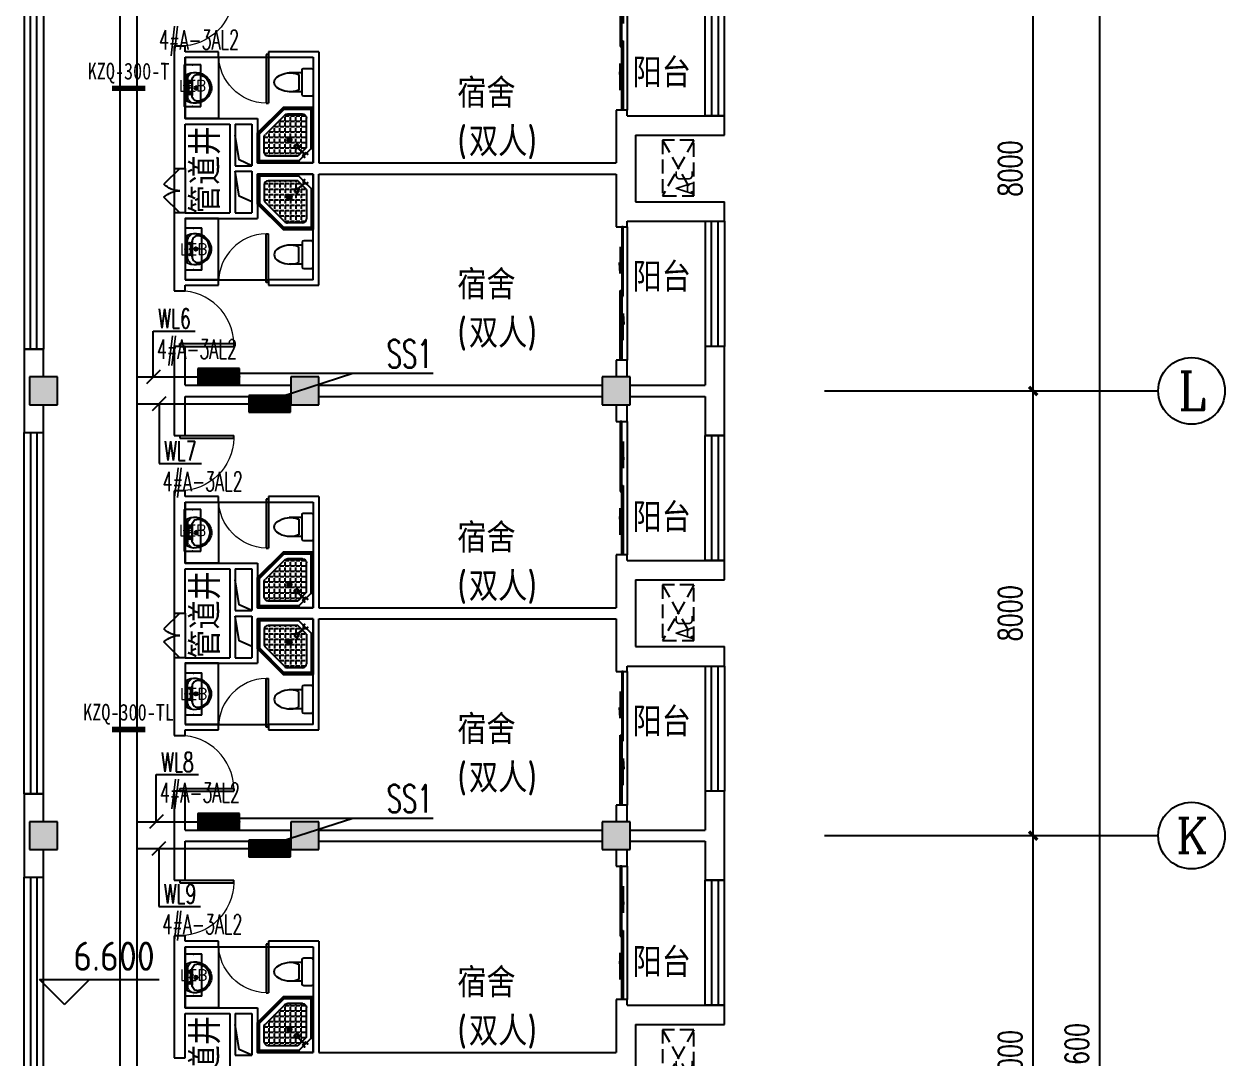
# Model space of a CAD drawing. Extents: x 1725663 to 4653551, y -550461 to 248782.
# Drawn here: x 2154850 to 2176450, y -347354 to -328755 of the extents above; entities that cross this region are included whole.
import ezdxf
from ezdxf.enums import TextEntityAlignment as Align

# ---------------------------------------------------------------- set-up
doc = ezdxf.new("R2010")
doc.units = 0
doc.header["$LTSCALE"] = 1000
doc.linetypes.add('DASH', pattern=[0.35, 0.25, -0.1])
for name, color, linetype in [('0-底图', 7, 'Continuous'), ('A-ANNO-IDEN-LEVL', 3, 'Continuous'), ('A-ANNO-TXT', 7, 'Continuous'), ('AXIS', 3, 'Continuous'), ('AXIS_TEXT', 7, 'Continuous'), ('CABLETRAY', 4, 'Continuous'), ('CLAYER', 7, 'Continuous'), ('COLUMN', 255, 'Continuous'), ('DIM-照明', 3, 'Continuous'), ('DIM-箱柜', 7, 'Continuous'), ('DOOR_FIRE', 4, 'Continuous'), ('EQUIP-箱柜', 3, 'Continuous'), ('PUB_HATCH', 8, 'Continuous'), ('PUB_TEXT', 7, 'Continuous'), ('TEL_TEXT', 7, 'Continuous'), ('WALL', 2, 'Continuous'), ('WINDOW', 4, 'Continuous'), ('WIRE-照明', 6, 'Continuous'), ('抗震支吊架', 2, 'Continuous'), ('洁具', 213, 'Continuous'), ('空调外机', 211, 'Continuous')]:
    doc.layers.add(name, color=color, linetype=linetype)
doc.styles.add('_TCH_AXIS', font='COMPLEX', dxfattribs={"bigfont": 'GBCBIG'})
doc.styles.add('_TEL_DIM', font='SIMPLEX', dxfattribs={"width": 0.8, "height": 3.5, "bigfont": 'HZTXT'})
doc.styles.add('A_DIM_T3', font='SIMPLEX', dxfattribs={"width": 0.7, "bigfont": 'HZ'})
doc.styles.add('COMPLEX', font='COMPLEX')
doc.styles.add('kzcad', font='', dxfattribs={"width": 0.8})
doc.styles.get("Standard").update_dxf_attribs({"font": 'geniso.shx', "bigfont": 'hztxt.shx'})
doc.styles.get('kzcad').set_extended_font_data('SimSun')
doc.dimstyles.new('_TCH_ARCH&&150', dxfattribs={"dimtxt": 420, "dimasz": 150, "dimexe": 375, "dimexo": 450, "dimgap": 202.5, "dimtad": 1, "dimdec": 0, "dimzin": 0, "dimdsep": 46, "dimtxsty": 'A_DIM_T3', "dimblk": 'ARCHTICK', "dimcen": 0.09, "dimclrt": 7, "dimazin": 2, "dimtfac": 1, "dimtdec": 0, "dimtix": 1, "dimtmove": 2, "dimatfit": 3, "dimfxl": 150, "dimtolj": 1, "dimtzin": 0, "dimarcsym": 0})

# ---------------------------------------------------------------- blocks, each defined once
blk = doc.blocks.new('*X490')
at = {"color": 0}
for p, q in [((-250, 33), (-83, 200)), ((-250, 68), (-118, 200)), ((-250, 104), (-154, 200)), ((-250, 139), (-189, 200)), ((-250, 174), (-224, 200)), ((-247, 0), (-47, 200)), ((-212, 0), (-12, 200)), ((-177, 0), (23, 200)), ((-141, 0), (59, 200)), ((-106, 0), (94, 200)), ((-71, 0), (129, 200)), ((-35, 0), (165, 200)), ((0, 0), (200, 200)), ((35, 0), (235, 200)), ((71, 0), (250, 179)), ((106, 0), (250, 144)), ((141, 0), (250, 109)), ((177, 0), (250, 73)), ((212, 0), (250, 38)), ((247, 0), (250, 3))]:
    blk.add_line(p, q, dxfattribs=at)
blk = doc.blocks.new('$equip$00002943')
for p, q in [((-0.75, 0.6), (-0.75, 0)), ((0.75, 0.6), (-0.75, 0.6)), ((0.75, 0), (0.75, 0.6)), ((-0.75, 0), (0.75, 0))]:
    blk.add_line(p, q)
for points, const_width in [([(-0.75, 0.3), (0.75, 0.3)], 0.6), ([(-0.75, 0.6), (-0.75, 0), (0.75, 0), (0.75, 0.6), (-0.75, 0.6), (-0.75, 0)], 0.02)]:
    blk.add_lwpolyline(points, dxfattribs=dict(const_width=const_width))
for p in [(0, 0.6), (-0.75, 0.3), (0, 0), (0.75, 0.3)]:
    blk.add_point(p)
at = {"xscale": 0.00300000000061118, "yscale": 0.00300000000061118, "zscale": 0.00300000000061118}
blk.add_blockref('*X490', (0, 0), dxfattribs=at)
at = {"color": 7, "style": '_TEL_DIM', "flags": 1}
for tag in ['A', 'REMARK']:
    blk.add_attdef(tag, text='', height=0.00002, dxfattribs=at).set_placement((0, 0), align=Align.MIDDLE_CENTER)
blk = doc.blocks.new('$equip$00002908')
for p, q in [((0.75, 0.6), (-0.75, 0.6)), ((-0.75, 0.6), (-0.75, 0)), ((0.75, 0), (0.75, 0.6)), ((-0.75, 0), (0.75, 0))]:
    blk.add_line(p, q)
at = {"const_width": 0.04}
blk.add_lwpolyline([(-0.75, 0.6), (-0.75, 0), (0.75, 0), (0.75, 0.6), (-0.75, 0.6), (-0.75, 0)], dxfattribs=at)
for p in [(0, 0.6), (-0.75, 0.3), (0, 0), (0.75, 0.3)]:
    blk.add_point(p)
at = {"color": 7, "style": '_TEL_DIM'}
blk.add_attdef('$TEXT$', text='', height=0.4, dxfattribs=at).set_placement((0, 0.3), align=Align.MIDDLE_CENTER)
at = {"color": 7, "style": '_TEL_DIM', "flags": 1}
for tag in ['A', 'REMARK']:
    blk.add_attdef(tag, text='', height=0.00002, dxfattribs=at).set_placement((0, 0), align=Align.MIDDLE_CENTER)
blk = doc.blocks.new('1F平面-CAD导入_dwg_Drawing4_t3_dwg_$plan$00001613-474159-1F-927810-1F')
at = {"layer": '洁具'}
for p, q in [((-30, 250), (-170, 250)), ((-200, 170), (-430, 170)), ((-260, -140), (-260, 140)), ((-200, -170), (-200, -220)), ((-170, -250), (-30, -250))]:
    blk.add_line(p, q, dxfattribs=at)
for points in [[(-200, 220), (-200, 170), (-200, -170), (-430, -170)], [(0, -220), (0, 220)]]:
    blk.add_lwpolyline(points, dxfattribs=at)
for centre, radius, start, end in [((-170, 220), 30, 90, 180), ((-30, 220), 30, 0, 90), ((-590, 0), 110, 123.4509, 236.5491), ((-413, -227), 398, 67.4505, 126.6381), ((-413, 227), 398, 233.3619, 292.5495), ((-170, -220), 30, 180, 270), ((-30, -220), 30, 270, 0)]:
    blk.add_arc(centre, radius, start, end, dxfattribs=at)
blk = doc.blocks.new('$lvtry$00000169')
at = {"color": 0}
for p, q in [((259, -36), (259, 0)), ((259, -36), (36, -259)), ((276, -120), (120, -276)), ((144, -151), (291, -298)), ((151, -144), (298, -291)), ((183, -213), (205, -213)), ((220, -213), (243, -213)), ((259, -24), (976, -24)), ((259, -36), (964, -36)), ((270, -213), (270, -143)), ((270, -213), (340, -213)), ((276, -120), (808, -120)), ((366, -213), (366, -143)), ((366, -213), (436, -213)), ((462, -213), (462, -143)), ((462, -213), (532, -213)), ((558, -213), (558, -143)), ((558, -213), (628, -213)), ((655, -213), (655, -143)), ((655, -213), (725, -213)), ((751, -213), (751, -143)), ((751, -213), (821, -213)), ((847, -213), (847, -143)), ((847, -213), (880, -213)), ((880, -192), (880, -460)), ((964, -36), (976, -24)), ((964, -36), (964, -525)), ((976, -24), (976, -530)), ((36, -259), (0, -259)), ((24, -259), (24, -976)), ((36, -259), (36, -964)), ((120, -276), (120, -808)), ((120, -309), (147, -309)), ((120, -405), (147, -405)), ((173, -309), (173, -239)), ((173, -309), (243, -309)), ((173, -405), (173, -335)), ((173, -405), (243, -405)), ((173, -501), (173, -431)), ((270, -263), (270, -239)), ((270, -405), (270, -335)), ((270, -405), (340, -405)), ((270, -501), (270, -431)), ((334, -309), (340, -309)), ((366, -309), (366, -239)), ((366, -309), (436, -309)), ((366, -405), (366, -335)), ((366, -405), (379, -405)), ((366, -501), (366, -431)), ((462, -309), (462, -239)), ((462, -309), (532, -309)), ((462, -405), (462, -335)), ((462, -405), (532, -405)), ((462, -501), (462, -431)), ((558, -309), (558, -239)), ((558, -309), (628, -309)), ((558, -405), (558, -335)), ((558, -405), (628, -405)), ((558, -501), (558, -431)), ((655, -309), (655, -239)), ((655, -309), (725, -309)), ((655, -405), (655, -335)), ((655, -405), (725, -405)), ((655, -501), (655, -431)), ((751, -309), (751, -239)), ((751, -309), (821, -309)), ((751, -405), (751, -335)), ((751, -405), (821, -405)), ((751, -501), (751, -431)), ((847, -309), (847, -239)), ((847, -309), (880, -309)), ((847, -405), (847, -335)), ((847, -405), (880, -405)), ((847, -501), (847, -431)), ((120, -501), (147, -501)), ((120, -598), (147, -598)), ((173, -501), (243, -501)), ((173, -598), (173, -528)), ((173, -598), (243, -598)), ((173, -694), (173, -624)), ((270, -501), (340, -501)), ((270, -598), (270, -528)), ((270, -598), (340, -598)), ((270, -694), (270, -624)), ((366, -501), (436, -501)), ((366, -598), (366, -528)), ((366, -598), (436, -598)), ((366, -694), (366, -624)), ((462, -501), (532, -501)), ((462, -598), (462, -528)), ((462, -598), (532, -598)), ((462, -694), (462, -624)), ((859, -511), (511, -859)), ((964, -525), (525, -964)), ((976, -530), (530, -976)), ((558, -501), (628, -501)), ((558, -598), (558, -528)), ((558, -598), (628, -598)), ((558, -694), (558, -624)), ((655, -501), (725, -501)), ((655, -598), (655, -528)), ((655, -598), (725, -598)), ((655, -694), (655, -624)), ((751, -501), (821, -501)), ((751, -598), (751, -528)), ((751, -598), (773, -598)), ((847, -501), (867, -501)), ((964, -525), (976, -530)), ((120, -694), (147, -694)), ((120, -790), (147, -790)), ((173, -694), (243, -694)), ((173, -790), (173, -720)), ((173, -790), (243, -790)), ((173, -878), (173, -816)), ((270, -694), (340, -694)), ((270, -790), (270, -720)), ((270, -790), (340, -790)), ((270, -880), (270, -816)), ((366, -694), (436, -694)), ((366, -790), (366, -720)), ((366, -790), (436, -790)), ((366, -880), (366, -816)), ((462, -694), (532, -694)), ((462, -790), (462, -720)), ((462, -790), (532, -790)), ((462, -880), (462, -816)), ((558, -694), (628, -694)), ((558, -790), (558, -720)), ((558, -790), (580, -790)), ((655, -694), (676, -694)), ((36, -964), (24, -976)), ((24, -976), (530, -976)), ((36, -964), (525, -964)), ((192, -880), (460, -880)), ((525, -964), (530, -976))]:
    blk.add_line(p, q, dxfattribs=at)
blk.add_lwpolyline([(0, 0), (0, -1000), (540, -1000), (1000, -540), (1000, 0)], close=True)
for points in [[(0, 0), (0, -1000)], [(0, 0), (1000, 0)], [(1000, 0), (1000, -540)], [(136, -190), (148, -178), (132, -162), (121, -174)], [(190, -136), (178, -148), (162, -132), (174, -121)], [(1000, -540), (540, -1000)], [(0, -1000), (540, -1000)]]:
    blk.add_lwpolyline(points, close=True, dxfattribs=at)
for radius in [43.8, 31.1]:
    blk.add_circle((416, -428), radius, dxfattribs=at)
for centre, radius, start, end in [((808, -192), 72, 0, 90), ((296, -296), 40.6, 142.583, 128.4197), ((296, -296), 28.6, 145.828, 125.6599), ((808, -460), 72, 315, 0), ((192, -808), 72, 180, 270), ((460, -808), 72, 270, 315)]:
    blk.add_arc(centre, radius, start, end, dxfattribs=at)
for p in [(103, -156, 0), (156, -102, 0), (416, -428, 0)]:
    blk.add_point(p, dxfattribs=at)
blk = doc.blocks.new('$lvtry$00000178')
at = {"color": 0}
for p, q in [((-238, 0), (238, 0)), ((-214, -36), (-272, -91)), ((-180, -23), (180, -23)), ((-142, -105), (140, -105)), ((140, -105), (-142, -105)), ((216, -37), (268, -91))]:
    blk.add_line(p, q, dxfattribs=at)
blk.add_lwpolyline([(-104, -430, 0.224698), (110, -425, 0.348046), (269, -79), (239, 0), (-241, 0), (-271, -79, 0.356844)], format="xyb", close=True, dxfattribs=at)
for centre, radius in [((-100, -65), 16.3), ((1, -172), 31.6), ((100, -65), 16.3)]:
    blk.add_circle(centre, radius, dxfattribs=at)
at = {"color": 0, "lineweight": 13}
blk.add_circle((1, -172), 23, dxfattribs=at)
at = {"color": 0}
for centre, radius, start, end in [((-142, -205), 100, 90, 190.5602), ((-180, -73), 50, 90, 133.181), ((140, -205), 100, 349.4398, 90), ((180, -73), 50, 44.5607, 90), ((-1, -179), 243, 190.5602, 349.4398)]:
    blk.add_arc(centre, radius, start, end, dxfattribs=at)
for p in [(0, -65), (1, -172)]:
    blk.add_point(p, dxfattribs=at)
blk = doc.blocks.new('A$C70365C93')
at = {"layer": '洁具'}
blk.add_lwpolyline([(-1900, 2300), (-1900, 1700), (-800, 1700), (-800, 2300)], close=True, dxfattribs=at)
blk.add_blockref('$lvtry$00000178', (-1350, 2280), dxfattribs=at)
at = {"layer": '洁具', "rotation": 180}
blk.add_blockref('$lvtry$00000169', (0, 0), dxfattribs=at)
at = {"layer": '洁具', "extrusion": (0, 0, -1), "xscale": -1, "zscale": -1, "rotation": 90}
blk.add_blockref('1F平面-CAD导入_dwg_Drawing4_t3_dwg_$plan$00001613-474159-1F-927810-1F', (1450, 0), dxfattribs=at)
blk = doc.blocks.new('A$Cf5a72a1b')
at = {"layer": '空调外机', "linetype": 'DASH'}
for p, q in [((1000, 563), (0, 0)), ((1000, 0), (0, 563))]:
    blk.add_line(p, q, dxfattribs=at)
blk.add_lwpolyline([(1000, 563), (0, 563), (0, 0), (1000, 0)], close=True, dxfattribs=at)
at = {"layer": 'PUB_TEXT'}
blk.add_text('AC', height=315, dxfattribs=at).set_placement((5, 18))
blk = doc.blocks.new('_ArchTick')
at = {"color": 0, "linetype": 'ByBlock', "const_width": 0.4}
blk.add_lwpolyline([(-0.5, -0.5), (0.5, 0.5)], dxfattribs=at)
blk = doc.blocks.new('*D755')
at = {"layer": 'AXIS', "color": 0, "lineweight": -2, "transparency": 16777216}
for p, q in [((1606457, -226421), (1611332, -226421)), ((1610957, -306021), (1610957, -226421)), ((1606457, -306021), (1611332, -306021))]:
    blk.add_line(p, q, dxfattribs=at)
at = {"layer": 'Defpoints', "color": 0, "transparency": 16777216}
for p in [(1606007, -226421), (1610957, -226421), (1606007, -306021)]:
    blk.add_point(p, dxfattribs=at)
at = {"layer": 'AXIS', "color": 0, "lineweight": -2, "transparency": 16777216, "xscale": 150, "yscale": 150, "zscale": 150}
for p, rotation in [((1610957, -226421), 90), ((1610957, -306021), 270)]:
    blk.add_blockref('_ArchTick', p, dxfattribs=dict(at, rotation=rotation))
at = {"layer": 'AXIS', "color": 7, "transparency": 16777216, "insert": (1610544, -266221), "char_height": 420, "attachment_point": 5, "rotation": 90, "style": 'A_DIM_T3'}
blk.add_mtext('\\A1;79600', dxfattribs=at)
blk = doc.blocks.new('*D763')
at = {"layer": 'AXIS', "color": 0, "lineweight": -2, "transparency": 16777216}
for p, q in [((1606457, -262221), (1610132, -262221)), ((1609757, -270221), (1609757, -262221)), ((1606457, -270221), (1610132, -270221))]:
    blk.add_line(p, q, dxfattribs=at)
at = {"layer": 'Defpoints', "color": 0, "transparency": 16777216}
for p in [(1606007, -262221), (1609757, -262221), (1606007, -270221)]:
    blk.add_point(p, dxfattribs=at)
at = {"layer": 'AXIS', "color": 0, "lineweight": -2, "transparency": 16777216, "xscale": 150, "yscale": 150, "zscale": 150}
for p, rotation in [((1609757, -262221), 90), ((1609757, -270221), 270)]:
    blk.add_blockref('_ArchTick', p, dxfattribs=dict(at, rotation=rotation))
at = {"layer": 'AXIS', "color": 7, "transparency": 16777216, "insert": (1609344, -266221), "char_height": 420, "attachment_point": 5, "rotation": 90, "style": 'A_DIM_T3'}
blk.add_mtext('\\A1;8000', dxfattribs=at)
blk = doc.blocks.new('*D764')
at = {"layer": 'AXIS', "color": 0, "lineweight": -2, "transparency": 16777216}
for p, q in [((1606457, -254221), (1610132, -254221)), ((1609757, -262221), (1609757, -254221)), ((1606457, -262221), (1610132, -262221))]:
    blk.add_line(p, q, dxfattribs=at)
at = {"layer": 'Defpoints', "color": 0, "transparency": 16777216}
for p in [(1606007, -254221), (1609757, -254221), (1606007, -262221)]:
    blk.add_point(p, dxfattribs=at)
at = {"layer": 'AXIS', "color": 0, "lineweight": -2, "transparency": 16777216, "xscale": 150, "yscale": 150, "zscale": 150}
for p, rotation in [((1609757, -254221), 90), ((1609757, -262221), 270)]:
    blk.add_blockref('_ArchTick', p, dxfattribs=dict(at, rotation=rotation))
at = {"layer": 'AXIS', "color": 7, "transparency": 16777216, "insert": (1609344, -258221), "char_height": 420, "attachment_point": 5, "rotation": 90, "style": 'A_DIM_T3'}
blk.add_mtext('\\A1;8000', dxfattribs=at)
blk = doc.blocks.new('*D765')
at = {"layer": 'AXIS', "color": 0, "lineweight": -2, "transparency": 16777216}
for p, q in [((1606457, -246221), (1610132, -246221)), ((1609757, -254221), (1609757, -246221)), ((1606457, -254221), (1610132, -254221))]:
    blk.add_line(p, q, dxfattribs=at)
at = {"layer": 'Defpoints', "color": 0, "transparency": 16777216}
for p in [(1606007, -246221), (1609757, -246221), (1606007, -254221)]:
    blk.add_point(p, dxfattribs=at)
at = {"layer": 'AXIS', "color": 0, "lineweight": -2, "transparency": 16777216, "xscale": 150, "yscale": 150, "zscale": 150}
for p, rotation in [((1609757, -246221), 90), ((1609757, -254221), 270)]:
    blk.add_blockref('_ArchTick', p, dxfattribs=dict(at, rotation=rotation))
at = {"layer": 'AXIS', "color": 7, "transparency": 16777216, "insert": (1609344, -250221), "char_height": 420, "attachment_point": 5, "rotation": 90, "style": 'A_DIM_T3'}
blk.add_mtext('\\A1;8000', dxfattribs=at)
blk = doc.blocks.new('_AXISO')
blk.add_circle((0, 0), 0.5)
at = {"layer": 'AXIS_TEXT', "style": 'COMPLEX', "width": 1.041667}
blk.add_attdef('A', text='', height=0.56, dxfattribs=at).set_placement((-0.25, -0.28), (0.25, -0.28), align=Align.FIT)
blk = doc.blocks.new('$TCHSYS$WIN2D')
for p, q in [((-0.5, 0.5), (0.5, 0.5)), ((-0.5, 0.5), (-0.5, -0.5)), ((0.5, 0.5), (0.5, -0.5)), ((0.5, 0.1667), (-0.5, 0.1667)), ((0.5, -0.1667), (-0.5, -0.1667)), ((-0.5, -0.5), (0.5, -0.5))]:
    blk.add_line(p, q)
blk = doc.blocks.new('$DorLib2D$00000131')
at = {"color": 0, "linetype": 'Continuous'}
for p, q in [((0.15, 0.125), (0.2319, 0.1973)), ((0.2319, 0.1973), (0.2319, 0.125)), ((-0.5, 0.125), (-0.5, 0)), ((0.0192, 0.125), (-0.5, 0.125)), ((0.0192, 0), (0.0192, 0.125)), ((0.35, 0.125), (0.15, 0.125)), ((-0.5, 0), (0.0192, 0)), ((-0.024, 0), (0.5, 0)), ((-0.024, -0.125), (-0.024, 0)), ((0.5, 0), (0.5, -0.125)), ((-0.35, -0.125), (-0.15, -0.125)), ((-0.2319, -0.1973), (-0.2319, -0.125)), ((-0.15, -0.125), (-0.2319, -0.1973)), ((0.5, -0.125), (-0.024, -0.125))]:
    blk.add_line(p, q, dxfattribs=at)
blk = doc.blocks.new('$WINLIB2D$00000001')
at = {"color": 0}
for points in [[(-0.5, 0.5), (-0.5, -0.5)], [(-0.5, 0.5), (0.5, 0.5)], [(0.5, -0.5), (0.5, 0.5)], [(0.5, 0.1667), (-0.5, 0.1667)], [(0.5, -0.1667), (-0.5, -0.1667)], [(-0.5, -0.5), (0.5, -0.5)]]:
    blk.add_lwpolyline(points, dxfattribs=at)
blk = doc.blocks.new('$DorLib2D$00000001')
for p, q in [((0.45, 0.975), (0.5, 0.975)), ((0.45, 0), (0.45, 0.975)), ((0.5, 0), (0.5, 0.975)), ((0.5, 0), (0.45, 0))]:
    blk.add_line(p, q)
at = {"lineweight": 13}
blk.add_arc((0.475, 0), 0.975, 91.4693, 180, dxfattribs=at)
blk = doc.blocks.new('$DorLib2D$00000116')
at = {"color": 0}
for p, q in [((-0.5, 0), (-0.146, 0.354)), ((0.5, 0), (0.146, 0.354))]:
    blk.add_line(p, q, dxfattribs=at)
for centre, start, end in [((-0.5, 0), 0, 45), ((0.5, 0), 135, 180)]:
    blk.add_arc(centre, 0.5, start, end, dxfattribs=at)
blk = doc.blocks.new('ugjhk')
at = {"layer": 'PUB_HATCH'}
for points in [[(1591707, -253970.8), (1591707, -254470.8), (1592207, -254470.8), (1592207, -253970.8)], [(1596407, -253970.8), (1596407, -254470.8), (1596907, -254470.8), (1596907, -253970.8)], [(1602007, -253970.8), (1602007, -254470.8), (1602507, -254470.8), (1602507, -253970.8)], [(1591707, -261970.8), (1591707, -262470.8), (1592207, -262470.8), (1592207, -261970.8)], [(1596407, -261970.8), (1596407, -262470.8), (1596907, -262470.8), (1596907, -261970.8)], [(1602007, -261970.8), (1602007, -262470.8), (1602507, -262470.8), (1602507, -261970.8)]]:
    blk.add_hatch(color=256, dxfattribs=at).paths.add_polyline_path(points)
for points in [[(1595707, -250170.8), (1595476.7, -250067.2), (1595407, -249620.8)], [(1595707, -250820.8), (1595476.7, -250717.2), (1595407, -250270.8)], [(1595707, -258170.8), (1595476.7, -258067.2), (1595407, -257620.8)], [(1595707, -258820.8), (1595476.7, -258717.2), (1595407, -258270.8)], [(1595707, -266170.8), (1595476.7, -266067.2), (1595407, -265620.8)]]:
    blk.add_lwpolyline(points)
at = {"layer": 'A-ANNO-IDEN-LEVL'}
for p, q in [((1592337.6, -265260), (1591887.6, -264810)), ((1591887.6, -264810), (1594038.6, -264810)), ((1592337.6, -265260), (1592787.6, -264810))]:
    blk.add_line(p, q, dxfattribs=at)
at = {"layer": 'AXIS'}
for p, q in [((1606007, -254220.8), (1612007, -254220.8)), ((1606007, -262220.8), (1612007, -262220.8))]:
    blk.add_line(p, q, dxfattribs=at)
at = {"layer": 'COLUMN'}
for p, q in [((1591707, -253970.8), (1591707, -254470.8)), ((1592207, -253970.8), (1591707, -253970.8)), ((1592207, -254470.8), (1592207, -253970.8)), ((1596407, -253970.8), (1596407, -254470.8)), ((1596907, -253970.8), (1596407, -253970.8)), ((1596907, -254470.8), (1596907, -253970.8)), ((1602007, -253970.8), (1602007, -254470.8)), ((1602507, -253970.8), (1602007, -253970.8)), ((1602507, -254470.8), (1602507, -253970.8)), ((1591707, -254470.8), (1592207, -254470.8)), ((1596407, -254470.8), (1596907, -254470.8)), ((1602007, -254470.8), (1602507, -254470.8)), ((1591707, -261970.8), (1591707, -262470.8)), ((1592207, -261970.8), (1591707, -261970.8)), ((1592207, -262470.8), (1592207, -261970.8)), ((1596407, -261970.8), (1596407, -262470.8)), ((1596907, -261970.8), (1596407, -261970.8)), ((1596907, -262470.8), (1596907, -261970.8)), ((1602007, -261970.8), (1602007, -262470.8)), ((1602507, -261970.8), (1602007, -261970.8)), ((1602507, -262470.8), (1602507, -261970.8)), ((1591707, -262470.8), (1592207, -262470.8)), ((1596407, -262470.8), (1596907, -262470.8)), ((1602007, -262470.8), (1602507, -262470.8))]:
    blk.add_line(p, q, dxfattribs=at)
at = {"layer": 'DOOR_FIRE'}
for p, q in [((1594307, -250220.8), (1594307, -251020.8)), ((1594507, -250220.8), (1594507, -251020.8)), ((1594307, -258220.8), (1594307, -259020.8)), ((1594507, -258220.8), (1594507, -259020.8))]:
    blk.add_line(p, q, dxfattribs=at)
at = {"layer": 'WALL'}
for p, q in [((1594507, -248020.8), (1594307, -248020.8)), ((1594307, -248020.8), (1594307, -248120.8)), ((1594307, -248120.8), (1594307, -249320.8)), ((1594507, -248120.8), (1594507, -248020.8)), ((1595107, -248120.8), (1594507, -248120.8)), ((1595107, -248220.8), (1595107, -248120.8)), ((1596907, -248120.8), (1596007, -248120.8)), ((1596007, -248120.8), (1596007, -248220.8)), ((1596907, -248120.8), (1596907, -250120.8)), ((1594507, -248220.8), (1594507, -249320.8)), ((1594507, -248220.8), (1595107, -248220.8)), ((1596007, -248220.8), (1596807, -248220.8)), ((1596807, -248220.8), (1596807, -250120.8)), ((1602457, -249170.8), (1602257, -249170.8)), ((1602257, -249170.8), (1602257, -249520.8)), ((1602457, -249270.8), (1602457, -249170.8)), ((1594307, -249320.8), (1594307, -250220.8)), ((1594507, -249320.8), (1595307, -249320.8)), ((1594507, -250220.8), (1594507, -249420.8)), ((1594507, -249420.8), (1595307, -249420.8)), ((1595307, -249320.8), (1595807, -249320.8)), ((1595307, -249420.8), (1595307, -250220.8)), ((1595407, -249420.8), (1595707, -249420.8)), ((1595407, -249420.8), (1595407, -250170.8)), ((1595707, -249420.8), (1595707, -250170.8)), ((1595807, -249320.8), (1595807, -250120.8)), ((1602457, -249270.8), (1603857, -249270.8)), ((1604207, -249270.8), (1603857, -249270.8)), ((1604207, -249620.8), (1604207, -249270.8)), ((1602257, -249520.8), (1602257, -250120.8)), ((1602607, -249620.8), (1602607, -250220.8)), ((1602607, -249620.8), (1604207, -249620.8)), ((1595807, -250120.8), (1596807, -250120.8)), ((1596907, -250120.8), (1602257, -250120.8)), ((1594307, -250220.8), (1594507, -250220.8)), ((1595307, -250220.8), (1595307, -251020.8)), ((1595407, -250170.8), (1595707, -250170.8)), ((1595407, -250270.8), (1595407, -251020.8)), ((1595407, -250270.8), (1595707, -250270.8)), ((1595707, -250270.8), (1595707, -251020.8)), ((1595807, -250320.8), (1595807, -251120.8)), ((1595807, -250320.8), (1596807, -250320.8)), ((1596807, -252220.8), (1596807, -250320.8)), ((1596907, -252320.8), (1596907, -250320.8)), ((1596907, -250320.8), (1602257, -250320.8)), ((1602257, -250320.8), (1602257, -250920.8)), ((1602607, -250220.8), (1602607, -250820.8)), ((1602257, -250920.8), (1602257, -251270.8)), ((1602607, -250820.8), (1604207, -250820.8)), ((1604207, -251170.8), (1604207, -250820.8)), ((1594507, -251020.8), (1594307, -251020.8)), ((1594307, -251020.8), (1594307, -251120.8)), ((1594307, -251120.8), (1594307, -252320.8)), ((1594507, -251020.8), (1595307, -251020.8)), ((1594507, -251120.8), (1594507, -252220.8)), ((1594507, -251120.8), (1595307, -251120.8)), ((1595307, -251120.8), (1595807, -251120.8)), ((1595407, -251020.8), (1595707, -251020.8)), ((1602457, -251270.8), (1602457, -251170.8)), ((1602457, -251170.8), (1603857, -251170.8)), ((1603857, -251170.8), (1604207, -251170.8)), ((1602257, -251270.8), (1602457, -251270.8)), ((1595107, -252220.8), (1594507, -252220.8)), ((1595107, -252320.8), (1595107, -252220.8)), ((1596807, -252220.8), (1596007, -252220.8)), ((1596007, -252220.8), (1596007, -252320.8)), ((1594307, -252320.8), (1594307, -252420.8)), ((1594307, -252420.8), (1594507, -252420.8)), ((1594507, -252320.8), (1595107, -252320.8)), ((1594507, -252420.8), (1594507, -252320.8)), ((1596007, -252320.8), (1596907, -252320.8)), ((1591957, -253470.8), (1591607, -253470.8)), ((1591607, -253470.8), (1591607, -254220.8)), ((1591957, -253970.8), (1591957, -253470.8)), ((1594507, -253420.8), (1594307, -253420.8)), ((1594307, -253420.8), (1594307, -254220.8)), ((1594507, -254120.8), (1594507, -253420.8)), ((1604207, -253420.8), (1603857, -253420.8)), ((1603857, -253420.8), (1603857, -254120.8)), ((1604207, -254220.8), (1604207, -253420.8)), ((1602457, -253670.8), (1602257, -253670.8)), ((1602257, -253670.8), (1602257, -253970.8)), ((1602457, -253970.8), (1602457, -253670.8)), ((1591607, -254220.8), (1591607, -254970.8)), ((1594307, -254220.8), (1594307, -255020.8)), ((1594507, -254120.8), (1596407, -254120.8)), ((1596907, -254120.8), (1602007, -254120.8)), ((1602507, -254120.8), (1603857, -254120.8)), ((1604207, -255020.8), (1604207, -254220.8)), ((1594507, -255020.8), (1594507, -254320.8)), ((1594507, -254320.8), (1596407, -254320.8)), ((1596907, -254320.8), (1602007, -254320.8)), ((1602507, -254320.8), (1603857, -254320.8)), ((1603857, -254320.8), (1603857, -255020.8)), ((1591957, -254970.8), (1591957, -254470.8)), ((1602257, -254470.8), (1602257, -254770.8)), ((1602457, -254770.8), (1602457, -254470.8)), ((1602257, -254770.8), (1602457, -254770.8)), ((1591607, -254970.8), (1591957, -254970.8)), ((1594307, -255020.8), (1594507, -255020.8)), ((1603857, -255020.8), (1604207, -255020.8)), ((1594507, -256020.8), (1594307, -256020.8)), ((1594307, -256020.8), (1594307, -256120.8)), ((1594307, -256120.8), (1594307, -257320.8)), ((1594507, -256120.8), (1594507, -256020.8)), ((1595107, -256120.8), (1594507, -256120.8)), ((1595107, -256220.8), (1595107, -256120.8)), ((1596907, -256120.8), (1596007, -256120.8)), ((1596007, -256120.8), (1596007, -256220.8)), ((1596907, -256120.8), (1596907, -258120.8)), ((1594507, -256220.8), (1594507, -257320.8)), ((1594507, -256220.8), (1595107, -256220.8)), ((1596007, -256220.8), (1596807, -256220.8)), ((1596807, -256220.8), (1596807, -258120.8)), ((1602457, -257170.8), (1602257, -257170.8)), ((1602257, -257170.8), (1602257, -257520.8)), ((1602457, -257270.8), (1602457, -257170.8)), ((1594307, -257320.8), (1594307, -258220.8)), ((1594507, -257320.8), (1595307, -257320.8)), ((1594507, -258220.8), (1594507, -257420.8)), ((1594507, -257420.8), (1595307, -257420.8)), ((1595307, -257320.8), (1595807, -257320.8)), ((1595307, -257420.8), (1595307, -258220.8)), ((1595407, -257420.8), (1595707, -257420.8)), ((1595407, -257420.8), (1595407, -258170.8)), ((1595707, -257420.8), (1595707, -258170.8)), ((1595807, -257320.8), (1595807, -258120.8)), ((1602457, -257270.8), (1603857, -257270.8)), ((1604207, -257270.8), (1603857, -257270.8)), ((1604207, -257620.8), (1604207, -257270.8)), ((1602257, -257520.8), (1602257, -258120.8)), ((1602607, -257620.8), (1602607, -258220.8)), ((1602607, -257620.8), (1604207, -257620.8)), ((1594307, -258220.8), (1594507, -258220.8)), ((1595307, -258220.8), (1595307, -259020.8)), ((1595407, -258170.8), (1595707, -258170.8)), ((1595407, -258270.8), (1595407, -259020.8)), ((1595407, -258270.8), (1595707, -258270.8)), ((1595707, -258270.8), (1595707, -259020.8)), ((1595807, -258120.8), (1596807, -258120.8)), ((1595807, -258320.8), (1595807, -259120.8)), ((1595807, -258320.8), (1596807, -258320.8)), ((1596807, -260220.8), (1596807, -258320.8)), ((1596907, -258120.8), (1602257, -258120.8)), ((1596907, -260320.8), (1596907, -258320.8)), ((1596907, -258320.8), (1602257, -258320.8)), ((1602257, -258320.8), (1602257, -258920.8)), ((1602607, -258220.8), (1602607, -258820.8)), ((1602257, -258920.8), (1602257, -259270.8)), ((1602607, -258820.8), (1604207, -258820.8)), ((1604207, -259170.8), (1604207, -258820.8)), ((1594507, -259020.8), (1594307, -259020.8)), ((1594307, -259020.8), (1594307, -259120.8)), ((1594307, -259120.8), (1594307, -260320.8)), ((1594507, -259020.8), (1595307, -259020.8)), ((1594507, -259120.8), (1594507, -260220.8)), ((1594507, -259120.8), (1595307, -259120.8)), ((1595307, -259120.8), (1595807, -259120.8)), ((1595407, -259020.8), (1595707, -259020.8)), ((1602457, -259270.8), (1602457, -259170.8)), ((1602457, -259170.8), (1603857, -259170.8)), ((1603857, -259170.8), (1604207, -259170.8)), ((1602257, -259270.8), (1602457, -259270.8)), ((1595107, -260220.8), (1594507, -260220.8)), ((1595107, -260320.8), (1595107, -260220.8)), ((1596807, -260220.8), (1596007, -260220.8)), ((1596007, -260220.8), (1596007, -260320.8)), ((1594307, -260320.8), (1594307, -260420.8)), ((1594307, -260420.8), (1594507, -260420.8)), ((1594507, -260320.8), (1595107, -260320.8)), ((1594507, -260420.8), (1594507, -260320.8)), ((1596007, -260320.8), (1596907, -260320.8)), ((1591957, -261470.8), (1591607, -261470.8)), ((1591607, -261470.8), (1591607, -262220.8)), ((1591957, -261970.8), (1591957, -261470.8)), ((1594507, -261420.8), (1594307, -261420.8)), ((1594307, -261420.8), (1594307, -262220.8)), ((1594507, -262120.8), (1594507, -261420.8)), ((1604207, -261420.8), (1603857, -261420.8)), ((1603857, -261420.8), (1603857, -262120.8)), ((1604207, -262220.8), (1604207, -261420.8)), ((1602457, -261670.8), (1602257, -261670.8)), ((1602257, -261670.8), (1602257, -261970.8)), ((1602457, -261970.8), (1602457, -261670.8)), ((1591607, -262220.8), (1591607, -262970.8)), ((1594307, -262220.8), (1594307, -263020.8)), ((1594507, -262120.8), (1596407, -262120.8)), ((1596907, -262120.8), (1602007, -262120.8)), ((1602507, -262120.8), (1603857, -262120.8)), ((1604207, -263020.8), (1604207, -262220.8)), ((1594507, -263020.8), (1594507, -262320.8)), ((1594507, -262320.8), (1596407, -262320.8)), ((1596907, -262320.8), (1602007, -262320.8)), ((1602507, -262320.8), (1603857, -262320.8)), ((1603857, -262320.8), (1603857, -263020.8)), ((1591957, -262970.8), (1591957, -262470.8)), ((1602257, -262470.8), (1602257, -262770.8)), ((1602457, -262770.8), (1602457, -262470.8)), ((1602257, -262770.8), (1602457, -262770.8)), ((1591607, -262970.8), (1591957, -262970.8)), ((1594307, -263020.8), (1594507, -263020.8)), ((1603857, -263020.8), (1604207, -263020.8)), ((1594507, -264020.8), (1594307, -264020.8)), ((1594307, -264020.8), (1594307, -264120.8)), ((1594307, -264120.8), (1594307, -265320.8)), ((1594507, -264120.8), (1594507, -264020.8)), ((1595107, -264120.8), (1594507, -264120.8)), ((1595107, -264220.8), (1595107, -264120.8)), ((1596907, -264120.8), (1596007, -264120.8)), ((1596007, -264120.8), (1596007, -264220.8)), ((1596907, -264120.8), (1596907, -266120.8)), ((1594507, -264220.8), (1594507, -265320.8)), ((1594507, -264220.8), (1595107, -264220.8)), ((1596007, -264220.8), (1596807, -264220.8)), ((1596807, -264220.8), (1596807, -266120.8)), ((1602457, -265170.8), (1602257, -265170.8)), ((1602257, -265170.8), (1602257, -265520.8)), ((1602457, -265270.8), (1602457, -265170.8)), ((1594307, -265320.8), (1594307, -266220.8)), ((1594507, -265320.8), (1595307, -265320.8)), ((1594507, -266220.8), (1594507, -265420.8)), ((1594507, -265420.8), (1595307, -265420.8)), ((1595307, -265320.8), (1595807, -265320.8)), ((1595307, -265420.8), (1595307, -266220.8)), ((1595407, -265420.8), (1595707, -265420.8)), ((1595407, -265420.8), (1595407, -266170.8)), ((1595707, -265420.8), (1595707, -266170.8)), ((1595807, -265320.8), (1595807, -266120.8)), ((1602457, -265270.8), (1603857, -265270.8)), ((1604207, -265270.8), (1603857, -265270.8)), ((1604207, -265620.8), (1604207, -265270.8)), ((1602257, -265520.8), (1602257, -266120.8)), ((1602607, -265620.8), (1602607, -266220.8)), ((1602607, -265620.8), (1604207, -265620.8)), ((1594307, -266220.8), (1594507, -266220.8)), ((1595307, -266220.8), (1595307, -267020.8)), ((1595407, -266170.8), (1595707, -266170.8)), ((1595807, -266120.8), (1596807, -266120.8)), ((1596907, -266120.8), (1602257, -266120.8)), ((1602607, -266220.8), (1602607, -266820.8))]:
    blk.add_line(p, q, dxfattribs=at)
at = {"layer": 'WINDOW'}
for p, q in [((1602457, -246770.8), (1602457, -249170.8)), ((1595107, -248220.8), (1596007, -248220.8)), ((1602457, -251270.8), (1602457, -253670.8)), ((1595107, -252220.8), (1596007, -252220.8)), ((1602457, -254770.8), (1602457, -257170.8)), ((1595107, -256220.8), (1596007, -256220.8)), ((1602457, -259270.8), (1602457, -261670.8)), ((1595107, -260220.8), (1596007, -260220.8)), ((1602457, -262770.8), (1602457, -265170.8)), ((1595107, -264220.8), (1596007, -264220.8))]:
    blk.add_line(p, q, dxfattribs=at)
at = {"xscale": -1, "rotation": 89.99999999992463}
for p in [(1596807, -250120.8), (1596807, -258120.8), (1596807, -266120.8)]:
    blk.add_blockref('A$C70365C93', p, dxfattribs=at)
for name, p, rotation in [('A$Cf5a72a1b', (1603655.1, -250712), 90), ('A$C70365C93', (1596807, -250320.8), 89.99999999999997), ('A$Cf5a72a1b', (1603655.1, -258712), 90), ('A$C70365C93', (1596807, -258320.8), 89.99999999999997), ('A$Cf5a72a1b', (1603655.1, -266712), 90)]:
    blk.add_blockref(name, p, dxfattribs=dict(rotation=rotation))
at = {"layer": 'AXIS'}
ref = blk.add_blockref('_AXISO', (1612607, -254220.8), dxfattribs=dict(at, xscale=1200, yscale=1200, zscale=1200))
ref.add_attrib('A', 'L', dxfattribs={"layer": 'AXIS_TEXT', "height": 683.5, "style": '_TCH_AXIS'}).set_placement((1612362.9, -254562.6), (1612851.1, -254562.6), align=Align.FIT)
ref = blk.add_blockref('_AXISO', (1612607, -262220.8), dxfattribs=dict(at, xscale=1200, yscale=1200, zscale=1200))
ref.add_attrib('A', 'K', dxfattribs={"layer": 'AXIS_TEXT', "height": 622.9, "style": '_TCH_AXIS'}).set_placement((1612325.2, -262532.2), (1612888.8, -262532.2), align=Align.FIT)
at = {"layer": 'DOOR_FIRE', "xscale": 800, "yscale": -800, "zscale": 200, "rotation": 269.9999999999852}
for p in [(1594407, -250620.8), (1594407, -258620.8)]:
    blk.add_blockref('$DorLib2D$00000116', p, dxfattribs=at)
at = {"layer": 'WINDOW'}
for name, p, xscale, yscale, zscale, rotation in [('$DorLib2D$00000131', (1602357, -247970.8), -2400, 200, -2400, 270), ('$TCHSYS$WIN2D', (1591782, -250220.8), 6500, -350, 6500, 269.9999999999716), ('$DorLib2D$00000001', (1594407, -247520.8), -1000, 1000, -1000, 270.000000000007), ('$WINLIB2D$00000001', (1604032, -248145.8), 2249.999999993481, 350, 2249.999999993481, 90), ('$WINLIB2D$00000001', (1604032, -252295.8), -2249.999999993481, 350, -2249.999999993481, 90), ('$DorLib2D$00000131', (1602357, -252470.8), 2400, 200, 2400, 270), ('$DorLib2D$00000001', (1594407, -252920.8), 1000, 1000, 1000, 269.999999999993), ('$DorLib2D$00000131', (1602357, -255970.8), -2400, 200, -2400, 270), ('$TCHSYS$WIN2D', (1591782, -258220.8), -6500, -350, -6500, 269.9999999999716), ('$DorLib2D$00000001', (1594407, -255520.8), -1000, 1000, -1000, 270), ('$WINLIB2D$00000001', (1604032, -256145.8), 2249.999999993481, 350, 2249.999999993481, 90), ('$WINLIB2D$00000001', (1604032, -260295.8), -2249.999999993481, 350, -2249.999999993481, 90), ('$DorLib2D$00000131', (1602357, -260470.8), 2400, 200, 2400, 270), ('$DorLib2D$00000001', (1594407, -260920.8), 1000, 1000, 1000, 269.999999999993), ('$DorLib2D$00000131', (1602357, -263970.8), -2400, 200, -2400, 270), ('$TCHSYS$WIN2D', (1591782, -266220.8), -6500, -350, -6500, 269.9999999999716), ('$DorLib2D$00000001', (1594407, -263520.8), 1000, -1000, 1000, 89.99999999999298), ('$WINLIB2D$00000001', (1604032, -264145.8), 2249.999999993481, 350, 2249.999999993481, 90)]:
    blk.add_blockref(name, p, dxfattribs=dict(at, xscale=xscale, yscale=yscale, zscale=zscale, rotation=rotation))
at = {"layer": 'WINDOW', "xscale": 900, "zscale": 900}
for p, yscale in [((1595557, -248170.8), -900), ((1595557, -252270.8), 900), ((1595557, -256170.8), -900), ((1595557, -260270.8), 900), ((1595557, -264170.8), -900)]:
    blk.add_blockref('$DorLib2D$00000001', p, dxfattribs=dict(at, yscale=yscale))
at = {"layer": 'A-ANNO-TXT', "color": 7}
blk.add_text('6.600', height=525, dxfattribs=at).set_placement((1592491.7, -264652.5))
at = {"layer": 'CLAYER'}
for p in [(1595132.2, -251038.6), (1595132.2, -259038.6), (1595132.2, -267038.6)]:
    blk.add_text('管道井', height=525, rotation=90, dxfattribs=at).set_placement(p)
at = {"layer": 'PUB_TEXT'}
for s, p in [('阳台', (1602551.7, -248763)), ('宿舍', (1599399.2, -249128.7)), ('(', (1599399.2, -250000.9)), ('双人', (1599609.2, -250000.9)), (')', (1600659.2, -250000.9)), ('宿舍', (1599399.2, -252574.2)), ('阳台', (1602551.7, -252438.5)), ('(', (1599399.2, -253446.3)), ('双人', (1599609.2, -253446.3)), (')', (1600659.2, -253446.3)), ('阳台', (1602551.7, -256763)), ('宿舍', (1599399.2, -257128.7)), ('(', (1599399.2, -258000.9)), ('双人', (1599609.2, -258000.9)), (')', (1600659.2, -258000.9)), ('宿舍', (1599399.2, -260574.2)), ('阳台', (1602551.7, -260438.5)), ('(', (1599399.2, -261446.3)), ('双人', (1599609.2, -261446.3)), (')', (1600659.2, -261446.3)), ('阳台', (1602551.7, -264763)), ('宿舍', (1599399.2, -265128.7)), ('(', (1599399.2, -266000.9)), ('双人', (1599609.2, -266000.9)), (')', (1600659.2, -266000.9))]:
    blk.add_text(s, height=525, dxfattribs=at).set_placement(p)
at = {"layer": 'AXIS'}
for p1, p2, distance, picture, middle in [((1606007, -306020.8), (1606007, -226420.8), -4950, '*D755', (1610544.5, -266220.8)), ((1606007, -254220.8), (1606007, -246220.8), -3750, '*D765', (1609344.5, -250220.8)), ((1606007, -262220.8), (1606007, -254220.8), -3750, '*D764', (1609344.5, -258220.8)), ((1606007, -270220.8), (1606007, -262220.8), -3750, '*D763', (1609344.5, -266220.8))]:
    dim = blk.add_aligned_dim(p1=p1, p2=p2, distance=distance, dimstyle='_TCH_ARCH&&150', dxfattribs=at)
    dim.commit()
    dim.dimension.update_dxf_attribs({"geometry": picture, "text_midpoint": middle})

msp = doc.modelspace()

# ---------------------------------------------------------------- linework, layer by layer
at = {"layer": 'CABLETRAY'}
for p, q in [((2156580, -376489), (2156580, -317931)), ((2156580, -376489), (2156580, -317931)), ((2156880, -317931), (2156880, -376489)), ((2156880, -317931), (2156880, -376489))]:
    msp.add_line(p, q, dxfattribs=at)
at = {"layer": 'DIM-照明'}
for p, q in [((2157300, -334980), (2157053, -335228)), ((2157300, -334980), (2157053, -335228)), ((2157403, -335463), (2157155, -335711)), ((2157403, -335463), (2157155, -335711)), ((2157353, -342980), (2157105, -343228)), ((2157353, -342980), (2157105, -343228)), ((2157397, -343463), (2157150, -343711)), ((2157397, -343463), (2157150, -343711))]:
    msp.add_line(p, q, dxfattribs=at)
for points in [[(2157176, -335104), (2157176, -334279)], [(2157176, -334279), (2157927, -334279)], [(2157176, -335104), (2157176, -334279)], [(2157176, -334279), (2157927, -334279)], [(2157279, -335587), (2157279, -336658)], [(2157279, -335587), (2157279, -336658)], [(2157279, -336658), (2158041, -336658)], [(2157279, -336658), (2158041, -336658)], [(2157229, -343104), (2157229, -342257)], [(2157229, -342257), (2157991, -342257)], [(2157229, -343104), (2157229, -342257)], [(2157229, -342257), (2157991, -342257)], [(2157273, -343587), (2157273, -344626)], [(2157273, -343587), (2157273, -344626)], [(2157273, -344626), (2158024, -344626)], [(2157273, -344626), (2158024, -344626)]]:
    msp.add_lwpolyline(points, dxfattribs=at)
at = {"layer": 'DIM-箱柜'}
for p, q in [((2158725, -335038), (2160765, -335038)), ((2158725, -335038), (2160765, -335038)), ((2159475, -335454), (2160765, -335038)), ((2159475, -335454), (2160765, -335038)), ((2160765, -335038), (2162209, -335038)), ((2160765, -335038), (2162209, -335038)), ((2158725, -343038), (2160765, -343038)), ((2158725, -343038), (2160765, -343038)), ((2159475, -343454), (2160765, -343038)), ((2159475, -343454), (2160765, -343038)), ((2160765, -343038), (2162209, -343038)), ((2160765, -343038), (2162209, -343038))]:
    msp.add_line(p, q, dxfattribs=at)
at = {"layer": 'WIRE-照明'}
for p, q in [((2156880, -335104), (2157975, -335104)), ((2156880, -335587), (2158892, -335587)), ((2156880, -343104), (2157975, -343104)), ((2156880, -343587), (2158892, -343587))]:
    msp.add_line(p, q, dxfattribs=at)
at = {"layer": '抗震支吊架', "color": 2, "const_width": 100}
for points in [[(2156430, -329912), (2157030, -329912)], [(2156430, -341444), (2157030, -341444)]]:
    msp.add_lwpolyline(points, dxfattribs=at)

# ---------------------------------------------------------------- block references
at = {"layer": '0-底图'}
msp.add_blockref('ugjhk', (563243, -81133), dxfattribs=at)
at = {"layer": 'EQUIP-箱柜'}
ref = msp.add_blockref('$equip$00002908', (2157730, -329863), dxfattribs=dict(at, xscale=500, yscale=500, zscale=500, rotation=270))
ref.add_attrib('$TEXT$', 'LEB', dxfattribs={"layer": '0', "color": 7, "height": 200, "style": '_TEL_DIM'}).set_placement((2157880, -329863), align=Align.MIDDLE_CENTER)
ref = msp.add_blockref('$equip$00002908', (2157750, -332804), dxfattribs=dict(at, xscale=500, yscale=500, zscale=500, rotation=270))
ref.add_attrib('$TEXT$', 'LEB', dxfattribs={"layer": '0', "color": 7, "height": 200, "style": '_TEL_DIM'}).set_placement((2157900, -332804), align=Align.MIDDLE_CENTER)
at = {"layer": 'EQUIP-箱柜', "xscale": 500, "yscale": 500, "zscale": 500}
for p in [(2158350, -335254), (2158350, -343254)]:
    msp.add_blockref('$equip$00002943', p, dxfattribs=at)
at = {"layer": 'EQUIP-箱柜', "xscale": 500, "yscale": 500, "zscale": 500, "rotation": 180}
for p in [(2159267, -335437), (2159267, -343437)]:
    msp.add_blockref('$equip$00002943', p, dxfattribs=at)
at = {"layer": 'EQUIP-箱柜'}
ref = msp.add_blockref('$equip$00002908', (2157730, -337863), dxfattribs=dict(at, xscale=500, yscale=500, zscale=500, rotation=270))
ref.add_attrib('$TEXT$', 'LEB', dxfattribs={"layer": '0', "color": 7, "height": 200, "style": '_TEL_DIM'}).set_placement((2157880, -337863), align=Align.MIDDLE_CENTER)
ref = msp.add_blockref('$equip$00002908', (2157750, -340804), dxfattribs=dict(at, xscale=500, yscale=500, zscale=500, rotation=270))
ref.add_attrib('$TEXT$', 'LEB', dxfattribs={"layer": '0', "color": 7, "height": 200, "style": '_TEL_DIM'}).set_placement((2157900, -340804), align=Align.MIDDLE_CENTER)
ref = msp.add_blockref('$equip$00002908', (2157750, -345863), dxfattribs=dict(at, xscale=500, yscale=500, zscale=500, rotation=270))
ref.add_attrib('$TEXT$', 'LEB', dxfattribs={"layer": '0', "color": 7, "height": 200, "style": '_TEL_DIM'}).set_placement((2157900, -345863), align=Align.MIDDLE_CENTER)

# ---------------------------------------------------------------- texts
at = {"layer": 'DIM-照明', "color": 7, "style": '_TEL_DIM', "width": 0.64}
for s, p in [('WL6', (2157264, -334229)), ('WL6', (2157264, -334229)), ('WL7', (2157367, -336608)), ('WL7', (2157367, -336608)), ('WL8', (2157317, -342207)), ('WL8', (2157317, -342207)), ('WL9', (2157361, -344576)), ('WL9', (2157361, -344576))]:
    msp.add_text(s, height=350, dxfattribs=at).set_placement(p)
at = {"layer": 'DIM-箱柜', "color": 7, "style": '_TEL_DIM', "width": 0.64}
for p in [(2161373, -334938), (2161373, -334938), (2161373, -342938), (2161373, -342938)]:
    msp.add_text('SS1', height=500, dxfattribs=at).set_placement(p)
at = {"layer": 'TEL_TEXT', "style": '_TEL_DIM', "width": 0.6}
for p in [(2157278, -329213), (2157241, -334779), (2157343, -337158), (2157293, -342756), (2157338, -345125)]:
    msp.add_text('4#A-3AL2', height=350, dxfattribs=at).set_placement(p)
at = {"layer": '抗震支吊架', "color": 2, "style": 'kzcad', "width": 0.8}
for s, p in [('KZQ-300-T', (2156730, -329752)), ('KZQ-300-TL', (2156730, -341284))]:
    msp.add_text(s, height=300, rotation=359.8854, dxfattribs=at).set_placement(p, align=Align.CENTER)

doc.saveas('drawing.dxf')
